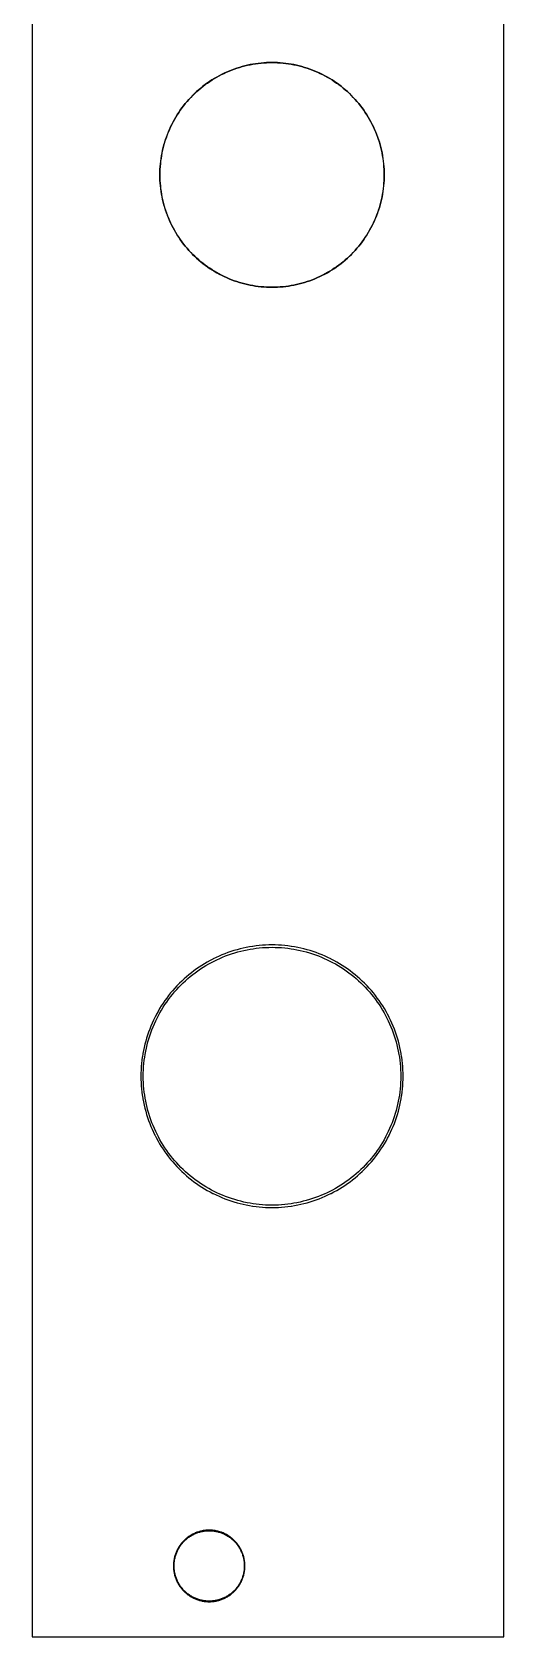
# Model space of a CAD drawing. Extents: x 1 to 21, y 9 to 138.
# Drawn here: x 1.4 to 21.4, y 9.3 to 77.1 of the extents above; entities that cross this region are included whole.
import ezdxf

# ---------------------------------------------------------------- set-up
doc = ezdxf.new("R2010")
doc.units = 0

msp = doc.modelspace()

# ---------------------------------------------------------------- linework, layer by layer
at = {"color": 34, "true_color": 0x008000}
for points in [[(1.397, 9.25398, 0), (21.37689, 9.25398, 0), (21.37689, 137.75411, 0), (1.397, 137.75411, 0), (1.397, 9.25398, 0)], [(11.44041, 75.80376, 0), (11.32382, 75.79944, 0), (11.20749, 75.79233, 0), (11.09141, 75.78242, 0), (10.97559, 75.76947, 0), (10.86002, 75.75397, 0), (10.85963, 75.75391, 0), (10.74456, 75.73537, 0), (10.63001, 75.71402, 0), (10.51596, 75.68989, 0), (10.40243, 75.66298, 0), (10.28965, 75.63326, 0), (10.17764, 75.60075, 0), (10.06664, 75.56543, 0), (9.9564, 75.52759, 0), (9.84718, 75.48694, 0), (9.73872, 75.44352, 0), (9.63179, 75.3978, 0), (9.52562, 75.34929, 0), (9.52525, 75.34911, 0), (9.42097, 75.29798, 0), (9.42062, 75.29779, 0), (9.31697, 75.2442, 0), (9.21488, 75.18782, 0), (9.11429, 75.12914, 0), (9.01498, 75.06818, 0), (8.91719, 75.00443, 0), (8.82118, 74.93864, 0), (8.72669, 74.87032, 0), (8.63397, 74.7997, 0), (8.54279, 74.72681, 0), (8.45364, 74.65188, 0), (8.36626, 74.57465, 0), (8.28092, 74.49516, 0), (8.19735, 74.41388, 0), (8.19707, 74.4136, 0), (8.11579, 74.33002, 0), (8.03628, 74.24469, 0), (7.95907, 74.15731, 0), (7.88414, 74.06816, 0), (7.81125, 73.97696, 0), (7.74063, 73.88426, 0), (7.67231, 73.78977, 0), (7.60652, 73.69376, 0), (7.54277, 73.59596, 0), (7.48181, 73.49666, 0), (7.42313, 73.39606, 0), (7.36675, 73.29397, 0), (7.31315, 73.19033, 0), (7.31297, 73.18998, 0), (7.26166, 73.08533, 0), (7.21315, 72.97915, 0), (7.16743, 72.87223, 0), (7.124, 72.76376, 0), (7.08336, 72.65455, 0), (7.04551, 72.54431, 0), (7.0102, 72.43331, 0), (6.97769, 72.32129, 0), (6.94797, 72.20851, 0), (6.92105, 72.09499, 0), (6.89692, 71.98094, 0), (6.87558, 71.86639, 0), (6.87552, 71.86599, 0), (6.85704, 71.75132, 0), (6.85698, 71.75093, 0), (6.84148, 71.63536, 0), (6.82853, 71.51954, 0), (6.81863, 71.40346, 0), (6.81151, 71.28713, 0), (6.8072, 71.17054, 0), (6.80567, 71.05396, 0), (6.8072, 70.93737, 0), (6.81151, 70.82078, 0), (6.81863, 70.70444, 0), (6.82853, 70.58837, 0), (6.84148, 70.47255, 0), (6.85698, 70.35697, 0), (6.85704, 70.35659, 0), (6.87558, 70.24151, 0), (6.89692, 70.12697, 0), (6.92105, 70.01291, 0), (6.94797, 69.89939, 0), (6.97769, 69.78661, 0), (7.0102, 69.6746, 0), (7.04551, 69.56359, 0), (7.08336, 69.45336, 0), (7.124, 69.34414, 0), (7.16743, 69.23568, 0), (7.21315, 69.12875, 0), (7.26166, 69.02258, 0), (7.26184, 69.02222, 0), (7.31297, 68.91793, 0), (7.31315, 68.91758, 0), (7.36675, 68.81394, 0), (7.42313, 68.71183, 0), (7.48181, 68.61125, 0), (7.54277, 68.51194, 0), (7.60652, 68.41415, 0), (7.67231, 68.31814, 0), (7.74063, 68.22365, 0), (7.81125, 68.13094, 0), (7.88414, 68.03975, 0), (7.95907, 67.95059, 0), (8.03628, 67.86322, 0), (8.11579, 67.77788, 0), (8.19707, 67.69431, 0), (8.19735, 67.69403, 0), (8.28092, 67.61275, 0), (8.36626, 67.53324, 0), (8.45364, 67.45603, 0), (8.54279, 67.3811, 0), (8.63397, 67.30821, 0), (8.72669, 67.23759, 0), (8.82118, 67.16927, 0), (8.91719, 67.10348, 0), (9.01498, 67.03973, 0), (9.11429, 66.97877, 0), (9.21488, 66.92009, 0), (9.31697, 66.86371, 0), (9.42062, 66.8101, 0), (9.42097, 66.80992, 0), (9.52562, 66.75861, 0), (9.63179, 66.71011, 0), (9.73872, 66.66439, 0), (9.84718, 66.62096, 0), (9.9564, 66.58032, 0), (10.06664, 66.54246, 0), (10.17764, 66.50716, 0), (10.28965, 66.47465, 0), (10.40243, 66.44493, 0), (10.51596, 66.418, 0), (10.63001, 66.39388, 0), (10.74456, 66.37254, 0), (10.85963, 66.354, 0), (10.86002, 66.35393, 0), (10.97559, 66.33844, 0), (11.09141, 66.32549, 0), (11.20749, 66.31558, 0), (11.32382, 66.30847, 0), (11.44041, 66.30416, 0), (11.557, 66.30262, 0), (11.67358, 66.30416, 0), (11.79017, 66.30847, 0), (11.9065, 66.31558, 0), (12.02258, 66.32549, 0), (12.1384, 66.33844, 0), (12.25397, 66.35393, 0), (12.25436, 66.354, 0), (12.36943, 66.37254, 0), (12.48398, 66.39388, 0), (12.59803, 66.418, 0), (12.71156, 66.44493, 0), (12.82434, 66.47465, 0), (12.93635, 66.50716, 0), (13.04735, 66.54246, 0), (13.15759, 66.58032, 0), (13.26681, 66.62096, 0), (13.37527, 66.66439, 0), (13.4822, 66.71011, 0), (13.58837, 66.75861, 0), (13.69302, 66.80992, 0), (13.69337, 66.8101, 0), (13.79701, 66.86371, 0), (13.89911, 66.92009, 0), (13.9997, 66.97877, 0), (14.09901, 67.03973, 0), (14.1968, 67.10348, 0), (14.29281, 67.16927, 0), (14.3873, 67.23759, 0), (14.48001, 67.30821, 0), (14.5712, 67.3811, 0), (14.66035, 67.45603, 0), (14.74773, 67.53324, 0), (14.83307, 67.61275, 0), (14.91664, 67.69403, 0), (14.91692, 67.69431, 0), (14.9982, 67.77788, 0), (15.0777, 67.86322, 0), (15.15492, 67.95059, 0), (15.22985, 68.03975, 0), (15.30274, 68.13094, 0), (15.37336, 68.22365, 0), (15.44168, 68.31814, 0), (15.50747, 68.41415, 0), (15.57122, 68.51194, 0), (15.63218, 68.61125, 0), (15.69086, 68.71183, 0), (15.74724, 68.81394, 0), (15.80084, 68.91758, 0), (15.80102, 68.91793, 0), (15.85215, 69.02222, 0), (15.85233, 69.02258, 0), (15.90084, 69.12875, 0), (15.94656, 69.23568, 0), (15.98999, 69.34414, 0), (16.03062, 69.45336, 0), (16.06848, 69.56359, 0), (16.10379, 69.6746, 0), (16.13629, 69.78661, 0), (16.16602, 69.89939, 0), (16.19294, 70.01291, 0), (16.21707, 70.12697, 0), (16.2384, 70.24151, 0), (16.23847, 70.24191, 0), (16.23847, 70.24193, 0), (16.25695, 70.35659, 0), (16.25701, 70.35697, 0), (16.27251, 70.47255, 0), (16.28546, 70.58837, 0), (16.29535, 70.70444, 0), (16.30248, 70.82078, 0), (16.3068, 70.93737, 0), (16.30831, 71.05396, 0), (16.3068, 71.17054, 0), (16.30248, 71.28713, 0), (16.29535, 71.40346, 0), (16.28546, 71.51954, 0), (16.27251, 71.63536, 0), (16.25701, 71.75093, 0), (16.25695, 71.75132, 0), (16.23847, 71.86597, 0), (16.23847, 71.86599, 0), (16.2384, 71.86639, 0), (16.21707, 71.98094, 0), (16.19294, 72.09499, 0), (16.16602, 72.20851, 0), (16.13629, 72.32129, 0), (16.10379, 72.43331, 0), (16.06848, 72.54431, 0), (16.03062, 72.65455, 0), (15.98999, 72.76376, 0), (15.94656, 72.87223, 0), (15.90084, 72.97915, 0), (15.85233, 73.08533, 0), (15.80102, 73.18998, 0), (15.80084, 73.19033, 0), (15.74724, 73.29397, 0), (15.69086, 73.39606, 0), (15.63218, 73.49666, 0), (15.57122, 73.59596, 0), (15.50747, 73.69376, 0), (15.44168, 73.78977, 0), (15.37336, 73.88426, 0), (15.30274, 73.97696, 0), (15.22985, 74.06816, 0), (15.15492, 74.15731, 0), (15.0777, 74.24469, 0), (14.9982, 74.33002, 0), (14.91692, 74.4136, 0), (14.91664, 74.41388, 0), (14.83307, 74.49516, 0), (14.74773, 74.57465, 0), (14.66035, 74.65188, 0), (14.5712, 74.72681, 0), (14.48001, 74.7997, 0), (14.3873, 74.87032, 0), (14.29281, 74.93864, 0), (14.1968, 75.00443, 0), (14.09901, 75.06818, 0), (13.9997, 75.12914, 0), (13.89911, 75.18782, 0), (13.79701, 75.2442, 0), (13.69337, 75.29779, 0), (13.69302, 75.29798, 0), (13.58837, 75.34929, 0), (13.4822, 75.3978, 0), (13.37527, 75.44352, 0), (13.26681, 75.48694, 0), (13.15759, 75.52759, 0), (13.04735, 75.56543, 0), (12.93635, 75.60075, 0), (12.82434, 75.63326, 0), (12.71156, 75.66298, 0), (12.59803, 75.68989, 0), (12.48398, 75.71402, 0), (12.36943, 75.73537, 0), (12.25436, 75.75391, 0), (12.25397, 75.75397, 0), (12.1384, 75.76947, 0), (12.02258, 75.78242, 0), (11.9065, 75.79233, 0), (11.79017, 75.79944, 0), (11.67358, 75.80376, 0), (11.557, 75.80528, 0), (11.44041, 75.80376, 0)], [(11.79017, 66.31101, 0), (11.67358, 66.3067, 0), (11.557, 66.30517, 0), (11.44041, 66.3067, 0), (11.32382, 66.31101, 0), (11.20749, 66.31813, 0), (11.09141, 66.32803, 0), (10.97559, 66.34099, 0), (10.86012, 66.35647, 0), (10.74535, 66.37496, 0), (10.6308, 66.39628, 0), (10.51675, 66.42041, 0), (10.40321, 66.44735, 0), (10.29044, 66.47707, 0), (10.17841, 66.50958, 0), (10.06742, 66.54488, 0), (9.95719, 66.58273, 0), (9.84797, 66.62336, 0), (9.7395, 66.66679, 0), (9.63258, 66.71252, 0), (9.5264, 66.76103, 0), (9.4218, 66.81232, 0), (9.31847, 66.86575, 0), (9.21637, 66.92215, 0), (9.11579, 66.98081, 0), (9.01647, 67.04178, 0), (8.91868, 67.10554, 0), (8.82267, 67.17131, 0), (8.72818, 67.23965, 0), (8.63547, 67.31026, 0), (8.54429, 67.38316, 0), (8.45513, 67.45809, 0), (8.36776, 67.5353, 0), (8.28241, 67.61481, 0), (8.19885, 67.69609, 0), (8.11785, 67.77937, 0), (8.03834, 67.86472, 0), (7.96113, 67.95209, 0), (7.8862, 68.04125, 0), (7.8133, 68.13243, 0), (7.74269, 68.22514, 0), (7.67436, 68.31963, 0), (7.60858, 68.41564, 0), (7.54482, 68.51343, 0), (7.48386, 68.61275, 0), (7.42519, 68.71333, 0), (7.3688, 68.81543, 0), (7.31528, 68.91894, 0), (7.26408, 69.02336, 0), (7.21556, 69.12954, 0), (7.16984, 69.23647, 0), (7.12641, 69.34493, 0), (7.08577, 69.45415, 0), (7.04792, 69.56438, 0), (7.01262, 69.67538, 0), (6.98011, 69.7874, 0), (6.95039, 69.90017, 0), (6.92346, 70.01371, 0), (6.89933, 70.12775, 0), (6.878, 70.24231, 0), (6.85952, 70.35697, 0), (6.84402, 70.47255, 0), (6.83107, 70.58837, 0), (6.82117, 70.70444, 0), (6.81405, 70.82078, 0), (6.80974, 70.93737, 0), (6.80821, 71.05396, 0), (6.80974, 71.17054, 0), (6.81405, 71.28713, 0), (6.82117, 71.40346, 0), (6.83107, 71.51954, 0), (6.84402, 71.63536, 0), (6.85951, 71.75082, 0), (6.878, 71.8656, 0), (6.89933, 71.98014, 0), (6.92346, 72.0942, 0), (6.95039, 72.20774, 0), (6.98011, 72.32051, 0), (7.01262, 72.43253, 0), (7.04792, 72.54353, 0), (7.08577, 72.65376, 0), (7.12641, 72.76298, 0), (7.16984, 72.87144, 0), (7.21556, 72.97837, 0), (7.26408, 73.08454, 0), (7.31537, 73.18915, 0), (7.3688, 73.29246, 0), (7.42519, 73.39458, 0), (7.48386, 73.49516, 0), (7.54482, 73.59448, 0), (7.60858, 73.69226, 0), (7.67436, 73.78828, 0), (7.74269, 73.88276, 0), (7.8133, 73.97548, 0), (7.8862, 74.06666, 0), (7.96113, 74.15582, 0), (8.03834, 74.24319, 0), (8.11785, 74.32854, 0), (8.19913, 74.41209, 0), (8.28241, 74.4931, 0), (8.36776, 74.57261, 0), (8.45513, 74.64982, 0), (8.54429, 74.72475, 0), (8.63547, 74.79765, 0), (8.72818, 74.86826, 0), (8.82267, 74.93659, 0), (8.91868, 75.00237, 0), (9.01647, 75.06613, 0), (9.11579, 75.12709, 0), (9.21637, 75.18576, 0), (9.31847, 75.24214, 0), (9.42176, 75.29555, 0), (9.5264, 75.34687, 0), (9.63258, 75.39539, 0), (9.7395, 75.4411, 0), (9.84797, 75.48454, 0), (9.95719, 75.52518, 0), (10.06742, 75.56303, 0), (10.17841, 75.59833, 0), (10.29044, 75.63084, 0), (10.40321, 75.66056, 0), (10.51675, 75.68749, 0), (10.6308, 75.71162, 0), (10.74535, 75.73295, 0), (10.86012, 75.75144, 0), (10.97559, 75.76692, 0), (11.09141, 75.77988, 0), (11.20749, 75.78979, 0), (11.32382, 75.79689, 0), (11.44041, 75.80121, 0), (11.557, 75.80274, 0), (11.67358, 75.80121, 0), (11.79017, 75.79689, 0), (11.9065, 75.78979, 0), (12.02258, 75.77988, 0), (12.1384, 75.76692, 0), (12.25387, 75.75144, 0), (12.36864, 75.73295, 0), (12.48319, 75.71162, 0), (12.59724, 75.68749, 0), (12.71078, 75.66056, 0), (12.82355, 75.63084, 0), (12.93557, 75.59833, 0), (13.04657, 75.56303, 0), (13.1568, 75.52518, 0), (13.26602, 75.48454, 0), (13.37448, 75.4411, 0), (13.48141, 75.39539, 0), (13.58759, 75.34687, 0), (13.69223, 75.29555, 0), (13.79551, 75.24214, 0), (13.89762, 75.18576, 0), (13.9982, 75.12709, 0), (14.09752, 75.06613, 0), (14.19531, 75.00237, 0), (14.29132, 74.93659, 0), (14.38581, 74.86826, 0), (14.47852, 74.79765, 0), (14.5697, 74.72475, 0), (14.65886, 74.64982, 0), (14.74623, 74.57261, 0), (14.83158, 74.4931, 0), (14.91486, 74.41209, 0), (14.99614, 74.32854, 0), (15.07565, 74.24319, 0), (15.15286, 74.15582, 0), (15.22779, 74.06666, 0), (15.30069, 73.97548, 0), (15.3713, 73.88276, 0), (15.43963, 73.78828, 0), (15.50541, 73.69226, 0), (15.56917, 73.59448, 0), (15.63013, 73.49516, 0), (15.6888, 73.39458, 0), (15.74519, 73.29246, 0), (15.79862, 73.18915, 0), (15.84991, 73.08454, 0), (15.89843, 72.97837, 0), (15.94415, 72.87144, 0), (15.98758, 72.76298, 0), (16.02822, 72.65376, 0), (16.06607, 72.54353, 0), (16.10137, 72.43253, 0), (16.13388, 72.32051, 0), (16.1636, 72.20774, 0), (16.19053, 72.0942, 0), (16.21465, 71.98014, 0), (16.23599, 71.8656, 0), (16.25448, 71.75083, 0), (16.26996, 71.63536, 0), (16.28292, 71.51954, 0), (16.29282, 71.40346, 0), (16.29994, 71.28713, 0), (16.30426, 71.17054, 0), (16.30577, 71.05396, 0), (16.30426, 70.93737, 0), (16.29994, 70.82078, 0), (16.29282, 70.70444, 0), (16.28292, 70.58837, 0), (16.26996, 70.47255, 0), (16.25447, 70.35697, 0), (16.23599, 70.24231, 0), (16.21465, 70.12775, 0), (16.19053, 70.01371, 0), (16.1636, 69.90017, 0), (16.13388, 69.7874, 0), (16.10137, 69.67538, 0), (16.06607, 69.56438, 0), (16.02822, 69.45415, 0), (15.98758, 69.34493, 0), (15.94415, 69.23647, 0), (15.89843, 69.12954, 0), (15.84991, 69.02336, 0), (15.7986, 68.91871, 0), (15.74519, 68.81543, 0), (15.6888, 68.71333, 0), (15.63013, 68.61275, 0), (15.56917, 68.51343, 0), (15.50541, 68.41564, 0), (15.43963, 68.31963, 0), (15.3713, 68.22514, 0), (15.30069, 68.13243, 0), (15.22779, 68.04125, 0), (15.15286, 67.95209, 0), (15.07565, 67.86472, 0), (14.99614, 67.77937, 0), (14.91514, 67.69609, 0), (14.83158, 67.61481, 0), (14.74623, 67.5353, 0), (14.65886, 67.45809, 0), (14.5697, 67.38316, 0), (14.47852, 67.31026, 0), (14.38581, 67.23965, 0), (14.29132, 67.17131, 0), (14.19531, 67.10554, 0), (14.09752, 67.04178, 0), (13.9982, 66.98081, 0), (13.89762, 66.92215, 0), (13.79551, 66.86575, 0), (13.69219, 66.81232, 0), (13.58759, 66.76103, 0), (13.48141, 66.71252, 0), (13.37448, 66.66679, 0), (13.26602, 66.62336, 0), (13.1568, 66.58273, 0), (13.04657, 66.54488, 0), (12.93557, 66.50958, 0), (12.82355, 66.47707, 0), (12.71078, 66.44735, 0), (12.59724, 66.42041, 0), (12.48319, 66.39628, 0), (12.36864, 66.37496, 0), (12.25387, 66.35647, 0), (12.1384, 66.34099, 0), (12.02258, 66.32803, 0), (11.9065, 66.31813, 0), (11.79017, 66.31101, 0)], [(11.42212, 38.50233, 0), (11.28699, 38.49751, 0), (11.15237, 38.48912, 0), (11.01801, 38.47769, 0), (10.88364, 38.46271, 0), (10.75004, 38.44467, 0), (10.73457, 38.44222, 0), (10.60122, 38.42063, 0), (10.46864, 38.396, 0), (10.33656, 38.36806, 0), (10.20524, 38.33681, 0), (10.07468, 38.30252, 0), (9.94488, 38.26493, 0), (9.81636, 38.22404, 0), (9.68859, 38.1801, 0), (9.56211, 38.13311, 0), (9.43662, 38.08307, 0), (9.31268, 38.02973, 0), (9.19, 37.97359, 0), (9.06859, 37.9144, 0), (9.05463, 37.9073, 0), (8.93474, 37.84507, 0), (8.81664, 37.78005, 0), (8.70006, 37.71197, 0), (8.58499, 37.6411, 0), (8.47195, 37.56771, 0), (8.36046, 37.49125, 0), (8.25123, 37.41226, 0), (8.1438, 37.33047, 0), (8.03839, 37.24613, 0), (7.93501, 37.15927, 0), (7.83392, 37.06987, 0), (7.73511, 36.97791, 0), (7.63834, 36.88368, 0), (7.62727, 36.87261, 0), (7.53303, 36.77584, 0), (7.44108, 36.67703, 0), (7.35168, 36.57594, 0), (7.26481, 36.47256, 0), (7.18048, 36.36715, 0), (7.09869, 36.25971, 0), (7.0197, 36.15049, 0), (6.94324, 36.03899, 0), (6.86984, 35.92596, 0), (6.79897, 35.81089, 0), (6.7309, 35.69431, 0), (6.66588, 35.5762, 0), (6.60365, 35.45631, 0), (6.59654, 35.44236, 0), (6.53736, 35.32095, 0), (6.48122, 35.19827, 0), (6.42788, 35.07432, 0), (6.37784, 34.94883, 0), (6.33085, 34.82235, 0), (6.28691, 34.69459, 0), (6.24602, 34.56606, 0), (6.20843, 34.43627, 0), (6.17414, 34.30571, 0), (6.14289, 34.17439, 0), (6.11495, 34.04231, 0), (6.09032, 33.90973, 0), (6.06873, 33.77638, 0), (6.06628, 33.76091, 0), (6.04824, 33.62731, 0), (6.03326, 33.49293, 0), (6.02183, 33.35858, 0), (6.01345, 33.22396, 0), (6.00862, 33.08883, 0), (6.00684, 32.95396, 0), (6.00862, 32.81908, 0), (6.01345, 32.68395, 0), (6.02183, 32.54932, 0), (6.03326, 32.41496, 0), (6.04824, 32.2806, 0), (6.06628, 32.147, 0), (6.06873, 32.13153, 0), (6.09032, 31.99818, 0), (6.11495, 31.8656, 0), (6.14289, 31.73352, 0), (6.17414, 31.6022, 0), (6.20843, 31.47164, 0), (6.24602, 31.34185, 0), (6.28691, 31.21332, 0), (6.33085, 31.08556, 0), (6.37784, 30.95907, 0), (6.42788, 30.83359, 0), (6.48122, 30.70964, 0), (6.53736, 30.58696, 0), (6.59654, 30.46555, 0), (6.60365, 30.4516, 0), (6.66588, 30.33171, 0), (6.7309, 30.2136, 0), (6.79897, 30.09702, 0), (6.86984, 29.98195, 0), (6.94324, 29.86892, 0), (7.0197, 29.75742, 0), (7.09869, 29.6482, 0), (7.18048, 29.54076, 0), (7.26481, 29.43535, 0), (7.35168, 29.33197, 0), (7.44108, 29.23088, 0), (7.53303, 29.13207, 0), (7.62727, 29.0353, 0), (7.63834, 29.02423, 0), (7.73511, 28.92999, 0), (7.83392, 28.83804, 0), (7.93501, 28.74864, 0), (8.03839, 28.66177, 0), (8.1438, 28.57744, 0), (8.25123, 28.49565, 0), (8.36046, 28.41666, 0), (8.47195, 28.3402, 0), (8.58499, 28.2668, 0), (8.70006, 28.19593, 0), (8.81664, 28.12786, 0), (8.93474, 28.06284, 0), (9.05463, 28.00061, 0), (9.06859, 27.9935, 0), (9.19, 27.93432, 0), (9.31268, 27.87818, 0), (9.43662, 27.82484, 0), (9.56211, 27.7748, 0), (9.68859, 27.72781, 0), (9.81636, 27.68387, 0), (9.94488, 27.64298, 0), (10.07468, 27.60539, 0), (10.20524, 27.5711, 0), (10.33656, 27.53985, 0), (10.46864, 27.51191, 0), (10.60122, 27.48728, 0), (10.73457, 27.46569, 0), (10.75004, 27.46324, 0), (10.88364, 27.4452, 0), (11.01801, 27.43022, 0), (11.15237, 27.41879, 0), (11.28699, 27.41041, 0), (11.42212, 27.40558, 0), (11.557, 27.4038, 0), (11.69187, 27.40558, 0), (11.827, 27.41041, 0), (11.96162, 27.41879, 0), (12.09598, 27.43022, 0), (12.23035, 27.4452, 0), (12.36395, 27.46324, 0), (12.37942, 27.46569, 0), (12.51277, 27.48728, 0), (12.64535, 27.51191, 0), (12.77743, 27.53985, 0), (12.90875, 27.5711, 0), (13.03931, 27.60539, 0), (13.1691, 27.64298, 0), (13.29763, 27.68387, 0), (13.42539, 27.72781, 0), (13.55188, 27.7748, 0), (13.67736, 27.82484, 0), (13.80131, 27.87818, 0), (13.92399, 27.93432, 0), (14.0454, 27.9935, 0), (14.05935, 28.00061, 0), (14.17924, 28.06284, 0), (14.29735, 28.12786, 0), (14.41393, 28.19593, 0), (14.529, 28.2668, 0), (14.64203, 28.3402, 0), (14.75353, 28.41666, 0), (14.86275, 28.49565, 0), (14.97019, 28.57744, 0), (15.0756, 28.66177, 0), (15.17898, 28.74864, 0), (15.28007, 28.83804, 0), (15.37888, 28.92999, 0), (15.47565, 29.02423, 0), (15.48672, 29.0353, 0), (15.58096, 29.13207, 0), (15.67291, 29.23088, 0), (15.76231, 29.33197, 0), (15.84918, 29.43535, 0), (15.93351, 29.54076, 0), (16.0153, 29.6482, 0), (16.09429, 29.75742, 0), (16.17075, 29.86892, 0), (16.24415, 29.98195, 0), (16.31502, 30.09702, 0), (16.38309, 30.2136, 0), (16.44811, 30.33171, 0), (16.51034, 30.4516, 0), (16.51745, 30.46555, 0), (16.57663, 30.58696, 0), (16.63277, 30.70964, 0), (16.68611, 30.83359, 0), (16.73614, 30.95907, 0), (16.78314, 31.08556, 0), (16.82707, 31.21332, 0), (16.86797, 31.34185, 0), (16.90556, 31.47164, 0), (16.93985, 31.6022, 0), (16.9711, 31.73352, 0), (16.99904, 31.8656, 0), (17.02367, 31.99818, 0), (17.04526, 32.13153, 0), (17.0477, 32.147, 0), (17.06575, 32.2806, 0), (17.08073, 32.41496, 0), (17.09216, 32.54932, 0), (17.10053, 32.68395, 0), (17.10537, 32.81908, 0), (17.10715, 32.95396, 0), (17.10537, 33.08883, 0), (17.10053, 33.22396, 0), (17.09216, 33.35858, 0), (17.08073, 33.49293, 0), (17.06575, 33.62731, 0), (17.0477, 33.76091, 0), (17.04526, 33.77638, 0), (17.02367, 33.90973, 0), (16.99904, 34.04231, 0), (16.9711, 34.17439, 0), (16.93985, 34.30571, 0), (16.90556, 34.43627, 0), (16.86797, 34.56606, 0), (16.82707, 34.69459, 0), (16.78314, 34.82235, 0), (16.73614, 34.94883, 0), (16.68611, 35.07432, 0), (16.63277, 35.19827, 0), (16.57663, 35.32095, 0), (16.51745, 35.44236, 0), (16.51034, 35.45631, 0), (16.44811, 35.5762, 0), (16.38309, 35.69431, 0), (16.31502, 35.81089, 0), (16.24415, 35.92596, 0), (16.17075, 36.03899, 0), (16.09429, 36.15049, 0), (16.0153, 36.25971, 0), (15.93351, 36.36715, 0), (15.84918, 36.47256, 0), (15.76231, 36.57594, 0), (15.67291, 36.67703, 0), (15.58096, 36.77584, 0), (15.48672, 36.87261, 0), (15.47565, 36.88368, 0), (15.37888, 36.97791, 0), (15.28007, 37.06987, 0), (15.17898, 37.15927, 0), (15.0756, 37.24613, 0), (14.97019, 37.33047, 0), (14.86275, 37.41226, 0), (14.75353, 37.49125, 0), (14.64203, 37.56771, 0), (14.529, 37.6411, 0), (14.41393, 37.71197, 0), (14.29735, 37.78005, 0), (14.17924, 37.84507, 0), (14.05935, 37.9073, 0), (14.0454, 37.9144, 0), (13.92399, 37.97359, 0), (13.80131, 38.02973, 0), (13.67736, 38.08307, 0), (13.55188, 38.13311, 0), (13.42539, 38.1801, 0), (13.29763, 38.22404, 0), (13.1691, 38.26493, 0), (13.03931, 38.30252, 0), (12.90875, 38.33681, 0), (12.77743, 38.36806, 0), (12.64535, 38.396, 0), (12.51277, 38.42063, 0), (12.37942, 38.44222, 0), (12.36395, 38.44467, 0), (12.23035, 38.46271, 0), (12.09598, 38.47769, 0), (11.96162, 38.48912, 0), (11.827, 38.49751, 0), (11.69187, 38.50233, 0), (11.557, 38.5041, 0), (11.42212, 38.50233, 0)], [(11.827, 27.51048, 0), (11.69187, 27.50566, 0), (11.557, 27.50388, 0), (11.42212, 27.50566, 0), (11.28699, 27.51048, 0), (11.15237, 27.51886, 0), (11.01801, 27.53029, 0), (10.88364, 27.54528, 0), (10.75201, 27.56304, 0), (10.63215, 27.58245, 0), (10.49956, 27.60709, 0), (10.36748, 27.63503, 0), (10.23616, 27.66627, 0), (10.10561, 27.70056, 0), (9.9758, 27.73816, 0), (9.84728, 27.77905, 0), (9.71953, 27.82299, 0), (9.59304, 27.86998, 0), (9.46756, 27.92002, 0), (9.34361, 27.97336, 0), (9.22092, 28.02949, 0), (9.10366, 28.08666, 0), (8.99357, 28.1438, 0), (8.87546, 28.20882, 0), (8.75888, 28.27689, 0), (8.64382, 28.34776, 0), (8.53079, 28.42117, 0), (8.41928, 28.49762, 0), (8.31006, 28.57661, 0), (8.20262, 28.6584, 0), (8.09721, 28.74273, 0), (7.99383, 28.8296, 0), (7.89274, 28.91901, 0), (7.79393, 29.01095, 0), (7.70277, 29.09973, 0), (7.61399, 29.19089, 0), (7.52205, 29.2897, 0), (7.43264, 29.39079, 0), (7.34577, 29.49417, 0), (7.26144, 29.59958, 0), (7.17965, 29.70702, 0), (7.10066, 29.81624, 0), (7.02421, 29.92775, 0), (6.9508, 30.04078, 0), (6.87993, 30.15584, 0), (6.81186, 30.27242, 0), (6.74684, 30.39053, 0), (6.6897, 30.50061, 0), (6.63253, 30.61789, 0), (6.5764, 30.74057, 0), (6.52306, 30.86452, 0), (6.47302, 30.99, 0), (6.42603, 31.11649, 0), (6.38209, 31.24425, 0), (6.3412, 31.37277, 0), (6.3036, 31.50257, 0), (6.26931, 31.63312, 0), (6.23807, 31.76444, 0), (6.21013, 31.89652, 0), (6.18549, 32.02911, 0), (6.16608, 32.14897, 0), (6.14832, 32.2806, 0), (6.13333, 32.41496, 0), (6.1219, 32.54932, 0), (6.11352, 32.68395, 0), (6.10869, 32.81908, 0), (6.10692, 32.95396, 0), (6.10869, 33.08883, 0), (6.11352, 33.22396, 0), (6.1219, 33.35858, 0), (6.13333, 33.49293, 0), (6.14832, 33.62731, 0), (6.16608, 33.75894, 0), (6.18549, 33.8788, 0), (6.21013, 34.01139, 0), (6.23807, 34.14347, 0), (6.26931, 34.27479, 0), (6.3036, 34.40534, 0), (6.3412, 34.53514, 0), (6.38209, 34.66366, 0), (6.42603, 34.79142, 0), (6.47302, 34.91791, 0), (6.52306, 35.04339, 0), (6.5764, 35.16734, 0), (6.63253, 35.29002, 0), (6.6897, 35.4073, 0), (6.74684, 35.51738, 0), (6.81186, 35.63548, 0), (6.87993, 35.75207, 0), (6.9508, 35.86713, 0), (7.02421, 35.98016, 0), (7.10066, 36.09167, 0), (7.17965, 36.20089, 0), (7.26144, 36.30833, 0), (7.34577, 36.41373, 0), (7.43264, 36.51712, 0), (7.52205, 36.61821, 0), (7.61399, 36.71702, 0), (7.70295, 36.80836, 0), (7.79393, 36.89696, 0), (7.89274, 36.9889, 0), (7.99383, 37.07831, 0), (8.09721, 37.16518, 0), (8.20262, 37.24951, 0), (8.31006, 37.3313, 0), (8.41928, 37.41029, 0), (8.53079, 37.48673, 0), (8.64382, 37.56015, 0), (8.75888, 37.63102, 0), (8.87546, 37.69909, 0), (8.99357, 37.76411, 0), (9.10335, 37.82109, 0), (9.22092, 37.87842, 0), (9.34361, 37.93455, 0), (9.46756, 37.98789, 0), (9.59304, 38.03793, 0), (9.71953, 38.08491, 0), (9.84728, 38.12886, 0), (9.9758, 38.16975, 0), (10.10561, 38.20735, 0), (10.23616, 38.24163, 0), (10.36748, 38.27288, 0), (10.49956, 38.30082, 0), (10.63215, 38.32546, 0), (10.75201, 38.34487, 0), (10.88364, 38.36263, 0), (11.01801, 38.37762, 0), (11.15237, 38.38904, 0), (11.28699, 38.39743, 0), (11.42212, 38.40226, 0), (11.557, 38.40403, 0), (11.69187, 38.40226, 0), (11.827, 38.39743, 0), (11.96162, 38.38904, 0), (12.09598, 38.37762, 0), (12.23035, 38.36263, 0), (12.36198, 38.34487, 0), (12.48184, 38.32546, 0), (12.61443, 38.30082, 0), (12.74651, 38.27288, 0), (12.87783, 38.24163, 0), (13.00838, 38.20735, 0), (13.13818, 38.16975, 0), (13.2667, 38.12886, 0), (13.39446, 38.08491, 0), (13.52095, 38.03793, 0), (13.64643, 37.98789, 0), (13.77038, 37.93455, 0), (13.89306, 37.87842, 0), (14.01064, 37.82109, 0), (14.12042, 37.76411, 0), (14.23853, 37.69909, 0), (14.35511, 37.63102, 0), (14.47017, 37.56015, 0), (14.5832, 37.48673, 0), (14.69471, 37.41029, 0), (14.80393, 37.3313, 0), (14.91137, 37.24951, 0), (15.01678, 37.16518, 0), (15.12016, 37.07831, 0), (15.22125, 36.9889, 0), (15.32006, 36.89696, 0), (15.41104, 36.80836, 0), (15.5, 36.71702, 0), (15.59194, 36.61821, 0), (15.68135, 36.51712, 0), (15.76822, 36.41373, 0), (15.85255, 36.30833, 0), (15.93434, 36.20089, 0), (16.01333, 36.09167, 0), (16.08978, 35.98016, 0), (16.16319, 35.86713, 0), (16.23406, 35.75207, 0), (16.30212, 35.63548, 0), (16.36714, 35.51738, 0), (16.42444, 35.40699, 0), (16.48145, 35.29002, 0), (16.53759, 35.16734, 0), (16.59093, 35.04339, 0), (16.64097, 34.91791, 0), (16.68796, 34.79142, 0), (16.7319, 34.66366, 0), (16.77279, 34.53514, 0), (16.81039, 34.40534, 0), (16.84468, 34.27479, 0), (16.87592, 34.14347, 0), (16.90386, 34.01139, 0), (16.9285, 33.8788, 0), (16.94791, 33.75894, 0), (16.96567, 33.62731, 0), (16.98066, 33.49293, 0), (16.99209, 33.35858, 0), (17.00047, 33.22396, 0), (17.00528, 33.08883, 0), (17.00706, 32.95396, 0), (17.00528, 32.81908, 0), (17.00047, 32.68395, 0), (16.99209, 32.54932, 0), (16.98066, 32.41496, 0), (16.96567, 32.2806, 0), (16.94791, 32.14897, 0), (16.9285, 32.02911, 0), (16.90386, 31.89652, 0), (16.87592, 31.76444, 0), (16.84468, 31.63312, 0), (16.81039, 31.50257, 0), (16.77279, 31.37277, 0), (16.7319, 31.24425, 0), (16.68796, 31.11649, 0), (16.64097, 30.99, 0), (16.59093, 30.86452, 0), (16.53759, 30.74057, 0), (16.48145, 30.61789, 0), (16.42444, 30.50092, 0), (16.36714, 30.39053, 0), (16.30212, 30.27242, 0), (16.23406, 30.15584, 0), (16.16319, 30.04078, 0), (16.08978, 29.92775, 0), (16.01333, 29.81624, 0), (15.93434, 29.70702, 0), (15.85255, 29.59958, 0), (15.76822, 29.49417, 0), (15.68135, 29.39079, 0), (15.59194, 29.2897, 0), (15.5, 29.19089, 0), (15.41122, 29.09973, 0), (15.32006, 29.01095, 0), (15.22125, 28.91901, 0), (15.12016, 28.8296, 0), (15.01678, 28.74273, 0), (14.91137, 28.6584, 0), (14.80393, 28.57661, 0), (14.69471, 28.49762, 0), (14.5832, 28.42117, 0), (14.47017, 28.34776, 0), (14.35511, 28.27689, 0), (14.23853, 28.20882, 0), (14.12042, 28.1438, 0), (14.01034, 28.08666, 0), (13.89306, 28.02949, 0), (13.77038, 27.97336, 0), (13.64643, 27.92002, 0), (13.52095, 27.86998, 0), (13.39446, 27.82299, 0), (13.2667, 27.77905, 0), (13.13818, 27.73816, 0), (13.00838, 27.70056, 0), (12.87783, 27.66627, 0), (12.74651, 27.63503, 0), (12.61443, 27.60709, 0), (12.48184, 27.58245, 0), (12.36198, 27.56304, 0), (12.23035, 27.54528, 0), (12.09598, 27.53029, 0), (11.96162, 27.51886, 0), (11.827, 27.51048, 0)], [(8.87754, 13.7668, 0), (8.83869, 13.76578, 0), (8.79982, 13.76375, 0), (8.76096, 13.7607, 0), (8.72235, 13.75664, 0), (8.68349, 13.75156, 0), (8.67957, 13.75093, 0), (8.6412, 13.74484, 0), (8.60286, 13.73773, 0), (8.56476, 13.72985, 0), (8.52691, 13.72071, 0), (8.48931, 13.7108, 0), (8.45198, 13.69988, 0), (8.41489, 13.68794, 0), (8.37806, 13.67499, 0), (8.34174, 13.66102, 0), (8.30568, 13.64629, 0), (8.27012, 13.63054, 0), (8.23481, 13.61403, 0), (8.20002, 13.5965, 0), (8.19647, 13.5947, 0), (8.16219, 13.57616, 0), (8.12839, 13.55685, 0), (8.09512, 13.53653, 0), (8.06236, 13.5157, 0), (8.03011, 13.49361, 0), (7.99836, 13.471, 0), (7.96737, 13.44738, 0), (7.93714, 13.42299, 0), (7.90717, 13.39785, 0), (7.87821, 13.37219, 0), (7.84977, 13.34552, 0), (7.82208, 13.31809, 0), (7.81927, 13.31528, 0), (7.79235, 13.28709, 0), (7.76593, 13.25839, 0), (7.74053, 13.22892, 0), (7.71564, 13.19895, 0), (7.69176, 13.16822, 0), (7.66865, 13.13697, 0), (7.6463, 13.10497, 0), (7.62496, 13.07246, 0), (7.60413, 13.03944, 0), (7.58457, 13.00591, 0), (7.56552, 12.97187, 0), (7.54749, 12.93733, 0), (7.54569, 12.93379, 0), (7.52867, 12.89874, 0), (7.51241, 12.86318, 0), (7.49717, 12.82736, 0), (7.48295, 12.7913, 0), (7.46949, 12.75472, 0), (7.45704, 12.71764, 0), (7.44561, 12.68055, 0), (7.4352, 12.64296, 0), (7.4258, 12.60537, 0), (7.41716, 12.56727, 0), (7.40954, 12.52891, 0), (7.40319, 12.49056, 0), (7.40257, 12.48664, 0), (7.39698, 12.44828, 0), (7.39241, 12.40942, 0), (7.38885, 12.37081, 0), (7.38632, 12.33195, 0), (7.38479, 12.29283, 0), (7.38428, 12.25397, 0), (7.38479, 12.21511, 0), (7.38632, 12.17599, 0), (7.38885, 12.13713, 0), (7.39241, 12.09852, 0), (7.39698, 12.05966, 0), (7.40257, 12.02131, 0), (7.40319, 12.01738, 0), (7.40954, 11.97903, 0), (7.41716, 11.94067, 0), (7.4258, 11.90257, 0), (7.4352, 11.86498, 0), (7.44561, 11.82739, 0), (7.45704, 11.79031, 0), (7.46949, 11.75322, 0), (7.48295, 11.71665, 0), (7.49717, 11.68058, 0), (7.51241, 11.64476, 0), (7.52867, 11.6092, 0), (7.54569, 11.57415, 0), (7.54749, 11.57061, 0), (7.56552, 11.53607, 0), (7.58457, 11.50203, 0), (7.60413, 11.4685, 0), (7.62496, 11.43548, 0), (7.6463, 11.40297, 0), (7.66865, 11.37097, 0), (7.69176, 11.33973, 0), (7.71564, 11.30899, 0), (7.74053, 11.27902, 0), (7.76593, 11.24956, 0), (7.79235, 11.22085, 0), (7.81927, 11.19266, 0), (7.82208, 11.18985, 0), (7.84977, 11.16242, 0), (7.87821, 11.13575, 0), (7.90717, 11.11009, 0), (7.93714, 11.08495, 0), (7.96737, 11.06056, 0), (7.99836, 11.03694, 0), (8.03011, 11.01434, 0), (8.06236, 10.99224, 0), (8.09512, 10.97141, 0), (8.12839, 10.95109, 0), (8.16219, 10.93179, 0), (8.19647, 10.91324, 0), (8.20002, 10.91144, 0), (8.23481, 10.89391, 0), (8.27012, 10.8774, 0), (8.30568, 10.86166, 0), (8.34174, 10.84692, 0), (8.37806, 10.83295, 0), (8.41489, 10.82, 0), (8.45198, 10.80806, 0), (8.48931, 10.79714, 0), (8.52691, 10.78723, 0), (8.56476, 10.77809, 0), (8.60286, 10.77022, 0), (8.6412, 10.7631, 0), (8.67957, 10.75701, 0), (8.68349, 10.75639, 0), (8.72235, 10.75131, 0), (8.76096, 10.74724, 0), (8.79982, 10.7442, 0), (8.83869, 10.74216, 0), (8.87754, 10.74115, 0), (8.91666, 10.74115, 0), (8.95553, 10.74216, 0), (8.99438, 10.7442, 0), (9.03325, 10.74724, 0), (9.07185, 10.75131, 0), (9.11072, 10.75639, 0), (9.11464, 10.75701, 0), (9.153, 10.7631, 0), (9.19135, 10.77022, 0), (9.22945, 10.77809, 0), (9.2673, 10.78723, 0), (9.30489, 10.79714, 0), (9.34223, 10.80806, 0), (9.37931, 10.82, 0), (9.41614, 10.83295, 0), (9.45247, 10.84692, 0), (9.48853, 10.86166, 0), (9.52408, 10.8774, 0), (9.5594, 10.89391, 0), (9.5942, 10.91144, 0), (9.59774, 10.91324, 0), (9.63203, 10.93179, 0), (9.66581, 10.95109, 0), (9.69908, 10.97141, 0), (9.73185, 10.99224, 0), (9.76411, 11.01434, 0), (9.79585, 11.03694, 0), (9.82685, 11.06056, 0), (9.85707, 11.08495, 0), (9.88704, 11.11009, 0), (9.916, 11.13575, 0), (9.94445, 11.16242, 0), (9.97213, 11.18985, 0), (9.97494, 11.19266, 0), (10.00187, 11.22085, 0), (10.02828, 11.24956, 0), (10.05368, 11.27902, 0), (10.07858, 11.30899, 0), (10.10244, 11.33973, 0), (10.12557, 11.37097, 0), (10.14791, 11.40297, 0), (10.16925, 11.43548, 0), (10.19008, 11.4685, 0), (10.20964, 11.50203, 0), (10.22869, 11.53607, 0), (10.24672, 11.57061, 0), (10.24853, 11.57415, 0), (10.26554, 11.6092, 0), (10.2818, 11.64476, 0), (10.29704, 11.68058, 0), (10.31127, 11.71665, 0), (10.32473, 11.75322, 0), (10.33717, 11.79031, 0), (10.34859, 11.82739, 0), (10.35901, 11.86498, 0), (10.36842, 11.90257, 0), (10.37705, 11.94067, 0), (10.38467, 11.97903, 0), (10.39101, 12.01738, 0), (10.39164, 12.02131, 0), (10.39723, 12.05966, 0), (10.4018, 12.09852, 0), (10.40536, 12.13713, 0), (10.4079, 12.17599, 0), (10.40942, 12.21511, 0), (10.40992, 12.25397, 0), (10.40942, 12.29283, 0), (10.4079, 12.33195, 0), (10.40536, 12.37081, 0), (10.4018, 12.40942, 0), (10.39723, 12.44828, 0), (10.39164, 12.48664, 0), (10.39101, 12.49056, 0), (10.38467, 12.52891, 0), (10.37705, 12.56727, 0), (10.36842, 12.60537, 0), (10.35901, 12.64296, 0), (10.34859, 12.68055, 0), (10.33717, 12.71764, 0), (10.32473, 12.75472, 0), (10.31127, 12.7913, 0), (10.29704, 12.82736, 0), (10.2818, 12.86318, 0), (10.26554, 12.89874, 0), (10.24853, 12.93379, 0), (10.24672, 12.93733, 0), (10.22869, 12.97187, 0), (10.20964, 13.00591, 0), (10.19008, 13.03944, 0), (10.16925, 13.07246, 0), (10.14791, 13.10497, 0), (10.12557, 13.13697, 0), (10.10244, 13.16822, 0), (10.07858, 13.19895, 0), (10.05368, 13.22892, 0), (10.02828, 13.25839, 0), (10.00187, 13.28709, 0), (9.97494, 13.31528, 0), (9.97213, 13.31809, 0), (9.94445, 13.34552, 0), (9.916, 13.37219, 0), (9.88704, 13.39785, 0), (9.85707, 13.42299, 0), (9.82685, 13.44738, 0), (9.79585, 13.471, 0), (9.76411, 13.49361, 0), (9.73185, 13.5157, 0), (9.69908, 13.53653, 0), (9.66581, 13.55685, 0), (9.63203, 13.57616, 0), (9.59774, 13.5947, 0), (9.5942, 13.5965, 0), (9.5594, 13.61403, 0), (9.52408, 13.63054, 0), (9.48853, 13.64629, 0), (9.45247, 13.66102, 0), (9.41614, 13.67499, 0), (9.37931, 13.68794, 0), (9.34223, 13.69988, 0), (9.30489, 13.7108, 0), (9.2673, 13.72071, 0), (9.22945, 13.72985, 0), (9.19135, 13.73773, 0), (9.153, 13.74484, 0), (9.11464, 13.75093, 0), (9.11072, 13.75156, 0), (9.07185, 13.75664, 0), (9.03325, 13.7607, 0), (8.99438, 13.76375, 0), (8.95553, 13.76578, 0), (8.91666, 13.7668, 0), (8.87754, 13.7668, 0)], [(8.99438, 10.7696, 0), (8.95553, 10.76756, 0), (8.91666, 10.76655, 0), (8.87754, 10.76655, 0), (8.83869, 10.76756, 0), (8.79982, 10.7696, 0), (8.76096, 10.77264, 0), (8.72235, 10.77671, 0), (8.68363, 10.78177, 0), (8.64906, 10.78726, 0), (8.6107, 10.79437, 0), (8.5726, 10.80225, 0), (8.53476, 10.81139, 0), (8.49717, 10.8213, 0), (8.45983, 10.83222, 0), (8.42275, 10.84416, 0), (8.38592, 10.85711, 0), (8.3496, 10.87108, 0), (8.31353, 10.88581, 0), (8.27797, 10.90156, 0), (8.24266, 10.91807, 0), (8.2107, 10.93417, 0), (8.17712, 10.95234, 0), (8.14333, 10.97164, 0), (8.11006, 10.99196, 0), (8.07729, 11.01279, 0), (8.04504, 11.03489, 0), (8.01329, 11.05749, 0), (7.9823, 11.08111, 0), (7.95207, 11.1055, 0), (7.9221, 11.13064, 0), (7.89314, 11.1563, 0), (7.8647, 11.18297, 0), (7.83935, 11.20808, 0), (7.8129, 11.23578, 0), (7.78648, 11.26449, 0), (7.76108, 11.29395, 0), (7.73619, 11.32392, 0), (7.71231, 11.35466, 0), (7.6892, 11.3859, 0), (7.66685, 11.4179, 0), (7.64551, 11.45041, 0), (7.62468, 11.48343, 0), (7.60512, 11.51696, 0), (7.58607, 11.551, 0), (7.56921, 11.58331, 0), (7.55283, 11.61705, 0), (7.53657, 11.65261, 0), (7.52133, 11.68843, 0), (7.50711, 11.7245, 0), (7.49364, 11.76107, 0), (7.4812, 11.79816, 0), (7.46977, 11.83524, 0), (7.45935, 11.87283, 0), (7.44996, 11.91042, 0), (7.44132, 11.94852, 0), (7.4337, 11.98688, 0), (7.42776, 12.02278, 0), (7.42238, 12.05966, 0), (7.41781, 12.09852, 0), (7.41425, 12.13713, 0), (7.41171, 12.17599, 0), (7.41019, 12.21511, 0), (7.40968, 12.25397, 0), (7.41019, 12.29283, 0), (7.41171, 12.33195, 0), (7.41425, 12.37081, 0), (7.41781, 12.40942, 0), (7.42238, 12.44828, 0), (7.42774, 12.48509, 0), (7.4337, 12.52106, 0), (7.44132, 12.55942, 0), (7.44996, 12.59752, 0), (7.45935, 12.63511, 0), (7.46977, 12.6727, 0), (7.4812, 12.70979, 0), (7.49364, 12.74687, 0), (7.50711, 12.78345, 0), (7.52133, 12.81951, 0), (7.53657, 12.85533, 0), (7.55283, 12.89089, 0), (7.56921, 12.92463, 0), (7.58607, 12.95694, 0), (7.60512, 12.99098, 0), (7.62468, 13.02451, 0), (7.64551, 13.05753, 0), (7.66685, 13.09004, 0), (7.6892, 13.12204, 0), (7.71231, 13.15329, 0), (7.73619, 13.18402, 0), (7.76108, 13.21399, 0), (7.78648, 13.24346, 0), (7.8129, 13.27216, 0), (7.83935, 13.29986, 0), (7.8647, 13.32497, 0), (7.89314, 13.35164, 0), (7.9221, 13.3773, 0), (7.95207, 13.40244, 0), (7.9823, 13.42683, 0), (8.01329, 13.45045, 0), (8.04504, 13.47306, 0), (8.07729, 13.49515, 0), (8.11006, 13.51598, 0), (8.14333, 13.5363, 0), (8.17712, 13.55561, 0), (8.2107, 13.57376, 0), (8.24266, 13.58987, 0), (8.27797, 13.60638, 0), (8.31353, 13.62213, 0), (8.3496, 13.63686, 0), (8.38592, 13.65083, 0), (8.42275, 13.66378, 0), (8.45983, 13.67572, 0), (8.49717, 13.68664, 0), (8.53476, 13.69655, 0), (8.5726, 13.70569, 0), (8.6107, 13.71357, 0), (8.64906, 13.72068, 0), (8.68366, 13.72618, 0), (8.72235, 13.73124, 0), (8.76096, 13.7353, 0), (8.79982, 13.73835, 0), (8.83869, 13.74038, 0), (8.87754, 13.74139, 0), (8.91666, 13.74139, 0), (8.95553, 13.74038, 0), (8.99438, 13.73835, 0), (9.03325, 13.7353, 0), (9.07185, 13.73124, 0), (9.11059, 13.72618, 0), (9.14514, 13.72068, 0), (9.1835, 13.71357, 0), (9.2216, 13.70569, 0), (9.25944, 13.69655, 0), (9.29704, 13.68664, 0), (9.33438, 13.67572, 0), (9.37146, 13.66378, 0), (9.40828, 13.65083, 0), (9.44462, 13.63686, 0), (9.48068, 13.62213, 0), (9.51624, 13.60638, 0), (9.55155, 13.58987, 0), (9.58353, 13.57376, 0), (9.6171, 13.55561, 0), (9.65088, 13.5363, 0), (9.68415, 13.51598, 0), (9.71692, 13.49515, 0), (9.74918, 13.47306, 0), (9.78093, 13.45045, 0), (9.81192, 13.42683, 0), (9.84214, 13.40244, 0), (9.8721, 13.3773, 0), (9.90107, 13.35164, 0), (9.92952, 13.32497, 0), (9.95484, 13.29987, 0), (9.98132, 13.27216, 0), (10.00773, 13.24346, 0), (10.03313, 13.21399, 0), (10.05803, 13.18402, 0), (10.08189, 13.15329, 0), (10.10502, 13.12204, 0), (10.12737, 13.09004, 0), (10.1487, 13.05753, 0), (10.16953, 13.02451, 0), (10.18909, 12.99098, 0), (10.20814, 12.95694, 0), (10.22501, 12.92462, 0), (10.24139, 12.89089, 0), (10.25764, 12.85533, 0), (10.27288, 12.81951, 0), (10.28711, 12.78345, 0), (10.30057, 12.74687, 0), (10.31302, 12.70979, 0), (10.32445, 12.6727, 0), (10.33486, 12.63511, 0), (10.34426, 12.59752, 0), (10.35289, 12.55942, 0), (10.36051, 12.52106, 0), (10.36646, 12.48511, 0), (10.37182, 12.44828, 0), (10.3764, 12.40942, 0), (10.37996, 12.37081, 0), (10.3825, 12.33195, 0), (10.38402, 12.29283, 0), (10.38453, 12.25397, 0), (10.38402, 12.21511, 0), (10.3825, 12.17599, 0), (10.37996, 12.13713, 0), (10.3764, 12.09852, 0), (10.37182, 12.05966, 0), (10.36645, 12.02276, 0), (10.36051, 11.98688, 0), (10.35289, 11.94852, 0), (10.34426, 11.91042, 0), (10.33486, 11.87283, 0), (10.32445, 11.83524, 0), (10.31302, 11.79816, 0), (10.30057, 11.76107, 0), (10.28711, 11.7245, 0), (10.27288, 11.68843, 0), (10.25764, 11.65261, 0), (10.24139, 11.61705, 0), (10.22501, 11.58332, 0), (10.20814, 11.551, 0), (10.18909, 11.51696, 0), (10.16953, 11.48343, 0), (10.1487, 11.45041, 0), (10.12737, 11.4179, 0), (10.10502, 11.3859, 0), (10.08189, 11.35466, 0), (10.05803, 11.32392, 0), (10.03313, 11.29395, 0), (10.00773, 11.26449, 0), (9.98132, 11.23578, 0), (9.95484, 11.20807, 0), (9.92952, 11.18297, 0), (9.90107, 11.1563, 0), (9.8721, 11.13064, 0), (9.84214, 11.1055, 0), (9.81192, 11.08111, 0), (9.78093, 11.05749, 0), (9.74918, 11.03489, 0), (9.71692, 11.01279, 0), (9.68415, 10.99196, 0), (9.65088, 10.97164, 0), (9.6171, 10.95234, 0), (9.58353, 10.93418, 0), (9.55155, 10.91807, 0), (9.51624, 10.90156, 0), (9.48068, 10.88581, 0), (9.44462, 10.87108, 0), (9.40828, 10.85711, 0), (9.37146, 10.84416, 0), (9.33438, 10.83222, 0), (9.29704, 10.8213, 0), (9.25944, 10.81139, 0), (9.2216, 10.80225, 0), (9.1835, 10.79437, 0), (9.14514, 10.78726, 0), (9.11063, 10.78178, 0), (9.07185, 10.77671, 0), (9.03325, 10.77264, 0), (8.99438, 10.7696, 0)]]:
    msp.add_polyline3d(points, close=True, dxfattribs=at)
at = {"color": 5, "true_color": 0x0000ff}
msp.add_polyline3d([(21.37689, 9.25398, 0), (21.37689, 137.7541, 0), (1.397, 137.7541, 0), (1.397, 9.25398, 0), (21.37689, 9.25398, 0)], close=True, dxfattribs=at)

doc.saveas('drawing.dxf')
